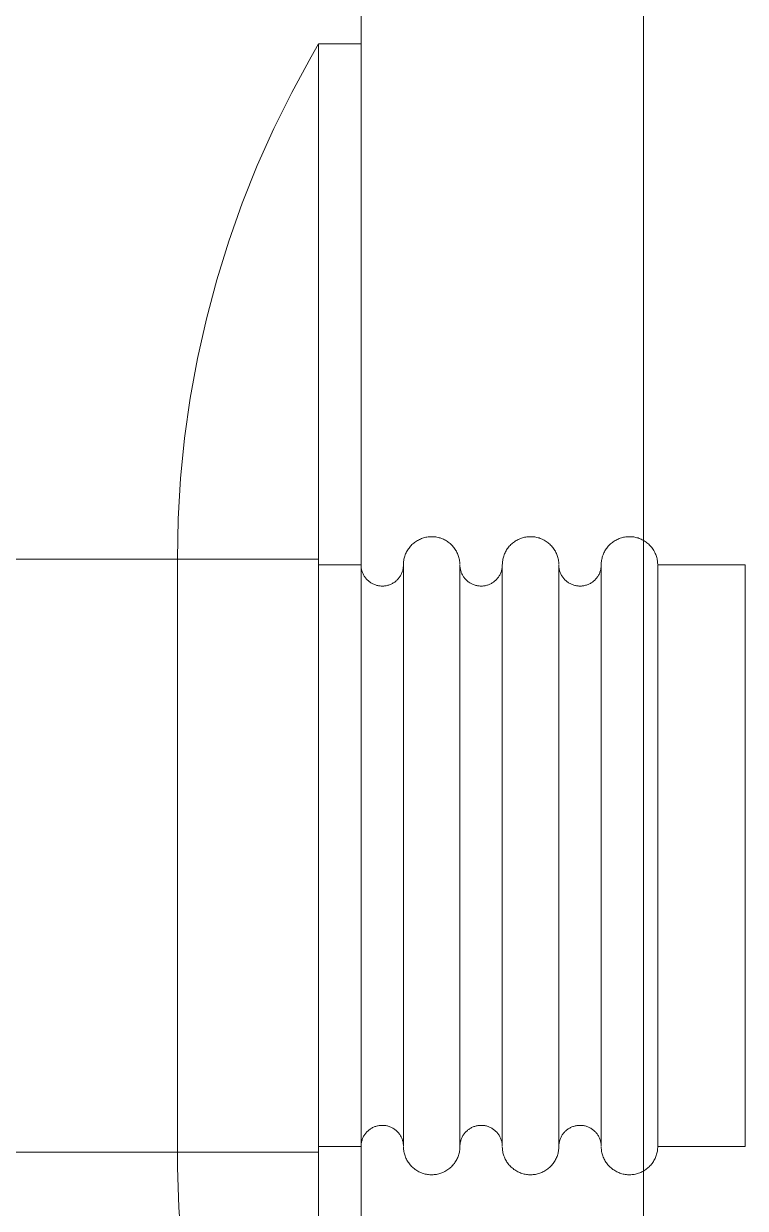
# Model space of a CAD drawing. Header units: metres. Extents: x 3856 to 4207, y -1118 to -691.
# Drawn here: x 3995.73564 to 3995.76118, y -989.78983 to -989.74788 of the extents above; entities that cross this region are included whole.
import ezdxf

# ---------------------------------------------------------------- set-up
doc = ezdxf.new("R2010")
doc.units = ezdxf.units.M
for name, color, linetype, lineweight in [('Floors', 7, 'Continuous', 9), ('Plumbing Fixtures', 7, 'Continuous', 9), ('Surface Pattern', 7, 'Continuous', 9), ('Walls', 7, 'Continuous', 9)]:
    doc.layers.add(name, color=color, linetype=linetype, lineweight=lineweight)
doc.layers.add('ROA-E00-URB-A101-MASTER_PLAN cambio estaciomientos_dwg', color=7, linetype='Continuous', lineweight=9, true_color=0x767676)

# ---------------------------------------------------------------- blocks, each defined once
blk = doc.blocks.new('PM4045551-Ducha-monocontrol-Palma-Pro - Ducha monocontrol Palma Pro-V228-IMPLANTACIÓN - KIT COMERCIAL')
at = {"layer": 'Plumbing Fixtures', "color": 253, "true_color": 0xaaaaaa}
for p, q in [((0.1145, 0.173239), (0.1145, 0.0065)), ((0.1355, 0.0065), (0.1355, 0.173239)), ((0.09625, 0.0065), (0.125, 0.0065)), ((0.1145, 0.0065), (0.125, 0.0065)), ((0.1147, 0.0065), (0.1147, 0.005)), ((0.1147, 0.0065), (0.125, 0.0065)), ((0.125, 0.0065), (0.1353, 0.0065)), ((0.125, 0.0065), (0.15375, 0.0065)), ((0.125, 0.0065), (0.1355, 0.0065)), ((0.1353, 0.005), (0.1353, 0.0065)), ((0.15375, 0.005), (0.15375, 0.0065)), ((0.125, 0.005), (0.09625, 0.005)), ((0.1147, 0.005), (0.125, 0.005)), ((0.125, 0.005), (0.1353, 0.005)), ((0.15375, 0.005), (0.125, 0.005)), ((0.1147, -0.0055), (0.1147, -0.0086)), ((0.1147, -0.0055), (0.125, -0.0055)), ((0.125, -0.0055), (0.1353, -0.0055)), ((0.1353, -0.0086), (0.1353, -0.0055)), ((0.125, -0.0086), (0.1147, -0.0086)), ((0.1353, -0.0086), (0.125, -0.0086))]:
    blk.add_line(p, q, dxfattribs=at)
at = {"layer": 'Plumbing Fixtures', "color": 253, "true_color": 0xaaaaaa, "flags": 128}
for points in [[(0.09625, 0.0065), (0.097497, 0.007205), (0.09877, 0.00786), (0.100069, 0.008463), (0.101391, 0.009014), (0.102734, 0.009512), (0.104096, 0.009955), (0.105474, 0.010344), (0.106867, 0.010677), (0.108272, 0.010954), (0.109687, 0.011175), (0.11111, 0.011339), (0.112538, 0.011446), (0.113969, 0.011496), (0.1145, 0.0115)], [(0.114508, 0.0115), (0.114534, 0.0115), (0.114576, 0.0115), (0.114634, 0.0115), (0.114709, 0.0115), (0.114801, 0.0115), (0.114909, 0.0115), (0.115033, 0.0115), (0.115173, 0.0115), (0.115329, 0.0115), (0.1155, 0.0115), (0.115687, 0.0115), (0.115888, 0.0115), (0.116104, 0.0115), (0.116334, 0.0115), (0.116578, 0.0115), (0.116835, 0.0115), (0.117106, 0.0115), (0.117389, 0.0115), (0.117685, 0.0115), (0.117992, 0.0115), (0.11831, 0.0115), (0.118639, 0.0115), (0.118978, 0.0115), (0.119327, 0.0115), (0.119685, 0.0115), (0.120051, 0.0115), (0.120425, 0.0115), (0.120807, 0.0115), (0.121195, 0.0115), (0.12159, 0.0115), (0.121989, 0.0115), (0.122394, 0.0115), (0.122803, 0.0115), (0.123215, 0.0115), (0.123631, 0.0115), (0.124048, 0.0115), (0.124467, 0.0115), (0.124887, 0.0115), (0.125, 0.0115)], [(0.125, 0.0115), (0.12458, 0.0115), (0.124161, 0.0115), (0.123743, 0.0115), (0.123327, 0.0115), (0.122914, 0.0115), (0.122504, 0.0115), (0.122098, 0.0115), (0.121697, 0.0115), (0.121301, 0.0115), (0.120911, 0.0115), (0.120528, 0.0115), (0.120151, 0.0115), (0.119783, 0.0115), (0.119423, 0.0115), (0.119071, 0.0115), (0.118729, 0.0115), (0.118398, 0.0115), (0.118076, 0.0115), (0.117766, 0.0115), (0.117468, 0.0115), (0.117181, 0.0115), (0.116907, 0.0115), (0.116646, 0.0115), (0.116398, 0.0115), (0.116165, 0.0115), (0.115945, 0.0115), (0.115739, 0.0115), (0.115549, 0.0115), (0.115374, 0.0115), (0.115214, 0.0115), (0.115069, 0.0115), (0.114941, 0.0115), (0.114828, 0.0115), (0.114732, 0.0115), (0.114653, 0.0115), (0.11459, 0.0115), (0.114543, 0.0115), (0.114514, 0.0115)], [(0.135492, 0.0115), (0.135466, 0.0115), (0.135424, 0.0115), (0.135366, 0.0115), (0.135291, 0.0115), (0.135199, 0.0115), (0.135091, 0.0115), (0.134967, 0.0115), (0.134827, 0.0115), (0.134671, 0.0115), (0.1345, 0.0115), (0.134313, 0.0115), (0.134112, 0.0115), (0.133896, 0.0115), (0.133666, 0.0115), (0.133422, 0.0115), (0.133165, 0.0115), (0.132894, 0.0115), (0.132611, 0.0115), (0.132315, 0.0115), (0.132008, 0.0115), (0.13169, 0.0115), (0.131361, 0.0115), (0.131022, 0.0115), (0.130673, 0.0115), (0.130315, 0.0115), (0.129949, 0.0115), (0.129575, 0.0115), (0.129193, 0.0115), (0.128805, 0.0115), (0.12841, 0.0115), (0.128011, 0.0115), (0.127606, 0.0115), (0.127197, 0.0115), (0.126785, 0.0115), (0.126369, 0.0115), (0.125952, 0.0115), (0.125533, 0.0115), (0.125113, 0.0115), (0.125, 0.0115)], [(0.125, 0.0115), (0.12542, 0.0115), (0.125839, 0.0115), (0.126257, 0.0115), (0.126673, 0.0115), (0.127086, 0.0115), (0.127496, 0.0115), (0.127902, 0.0115), (0.128303, 0.0115), (0.128699, 0.0115), (0.129089, 0.0115), (0.129472, 0.0115), (0.129849, 0.0115), (0.130217, 0.0115), (0.130577, 0.0115), (0.130929, 0.0115), (0.131271, 0.0115), (0.131602, 0.0115), (0.131924, 0.0115), (0.132234, 0.0115), (0.132532, 0.0115), (0.132819, 0.0115), (0.133093, 0.0115), (0.133354, 0.0115), (0.133602, 0.0115), (0.133835, 0.0115), (0.134055, 0.0115), (0.134261, 0.0115), (0.134451, 0.0115), (0.134626, 0.0115), (0.134786, 0.0115), (0.134931, 0.0115), (0.135059, 0.0115), (0.135172, 0.0115), (0.135268, 0.0115), (0.135347, 0.0115), (0.13541, 0.0115), (0.135457, 0.0115), (0.135486, 0.0115)], [(0.1355, 0.0115), (0.136932, 0.011471), (0.138361, 0.011385), (0.139786, 0.011243), (0.141205, 0.011043), (0.142614, 0.010786), (0.144011, 0.010474), (0.145395, 0.010106), (0.146763, 0.009682), (0.148114, 0.009205), (0.149444, 0.008673), (0.150751, 0.00809), (0.152035, 0.007454), (0.153291, 0.006767), (0.15375, 0.0065)], [(0.125, 0.005), (0.102996, 0.005), (0.084341, 0.005), (0.071877, 0.005), (0.0675, 0.005), (0.071877, 0.005), (0.084341, 0.005), (0.102996, 0.005), (0.125, 0.005)], [(0.1147, 0.0035), (0.11473, 0.003501), (0.11476, 0.003502), (0.11479, 0.003505), (0.114819, 0.00351), (0.114849, 0.003515), (0.114878, 0.003521), (0.114907, 0.003529), (0.114936, 0.003538), (0.114964, 0.003548), (0.114992, 0.003559), (0.115019, 0.003571), (0.115046, 0.003585), (0.115073, 0.003599), (0.115098, 0.003615), (0.115123, 0.003631), (0.115148, 0.003648), (0.115172, 0.003667), (0.115195, 0.003686), (0.115217, 0.003706), (0.115238, 0.003727), (0.115258, 0.003749), (0.115278, 0.003772), (0.115297, 0.003796), (0.115314, 0.00382), (0.115331, 0.003845), (0.115347, 0.00387), (0.115361, 0.003897), (0.115375, 0.003923), (0.115388, 0.00395), (0.115399, 0.003978), (0.115409, 0.004006), (0.115419, 0.004035), (0.115427, 0.004064), (0.115433, 0.004093), (0.115439, 0.004123), (0.115444, 0.004152), (0.115447, 0.004182), (0.115449, 0.004212), (0.11545, 0.004242), (0.11545, 0.004272), (0.115448, 0.004302), (0.115446, 0.004332), (0.115442, 0.004361), (0.115437, 0.004391), (0.11543, 0.00442), (0.115423, 0.004449), (0.115414, 0.004478), (0.115405, 0.004507), (0.115394, 0.004535), (0.115382, 0.004562), (0.115369, 0.004589), (0.115355, 0.004616), (0.11534, 0.004642), (0.115324, 0.004667), (0.115306, 0.004691), (0.115288, 0.004715), (0.115269, 0.004738), (0.115249, 0.004761), (0.115228, 0.004782), (0.115207, 0.004803), (0.115184, 0.004823), (0.115161, 0.004842), (0.115137, 0.00486), (0.115112, 0.004877), (0.115087, 0.004893), (0.115061, 0.004908), (0.115034, 0.004922), (0.115007, 0.004934), (0.114979, 0.004946), (0.114951, 0.004957), (0.114923, 0.004966), (0.114894, 0.004974), (0.114865, 0.004982), (0.114835, 0.004988), (0.114806, 0.004992), (0.114776, 0.004996), (0.114746, 0.004999), (0.114716, 0.005)], [(0.125, 0.005), (0.147004, 0.005), (0.165659, 0.005), (0.178123, 0.005), (0.1825, 0.005), (0.178123, 0.005), (0.165659, 0.005), (0.147004, 0.005), (0.125, 0.005)], [(0.1353, 0.005), (0.13527, 0.004999), (0.13524, 0.004998), (0.13521, 0.004995), (0.135181, 0.00499), (0.135151, 0.004985), (0.135122, 0.004979), (0.135093, 0.004971), (0.135064, 0.004962), (0.135036, 0.004952), (0.135008, 0.004941), (0.134981, 0.004929), (0.134954, 0.004915), (0.134927, 0.004901), (0.134902, 0.004885), (0.134877, 0.004869), (0.134852, 0.004852), (0.134828, 0.004833), (0.134805, 0.004814), (0.134783, 0.004794), (0.134762, 0.004773), (0.134742, 0.004751), (0.134722, 0.004728), (0.134703, 0.004704), (0.134686, 0.00468), (0.134669, 0.004655), (0.134653, 0.00463), (0.134639, 0.004603), (0.134625, 0.004577), (0.134612, 0.00455), (0.134601, 0.004522), (0.134591, 0.004494), (0.134581, 0.004465), (0.134573, 0.004436), (0.134567, 0.004407), (0.134561, 0.004377), (0.134556, 0.004348), (0.134553, 0.004318), (0.134551, 0.004288), (0.13455, 0.004258), (0.13455, 0.004228), (0.134552, 0.004198), (0.134554, 0.004168), (0.134558, 0.004139), (0.134563, 0.004109), (0.13457, 0.00408), (0.134577, 0.004051), (0.134586, 0.004022), (0.134595, 0.003993), (0.134606, 0.003965), (0.134618, 0.003938), (0.134631, 0.003911), (0.134645, 0.003884), (0.13466, 0.003858), (0.134676, 0.003833), (0.134694, 0.003809), (0.134712, 0.003785), (0.134731, 0.003762), (0.134751, 0.003739), (0.134772, 0.003718), (0.134793, 0.003697), (0.134816, 0.003677), (0.134839, 0.003658), (0.134863, 0.00364), (0.134888, 0.003623), (0.134913, 0.003607), (0.134939, 0.003592), (0.134966, 0.003578), (0.134993, 0.003566), (0.135021, 0.003554), (0.135049, 0.003543), (0.135077, 0.003534), (0.135106, 0.003526), (0.135135, 0.003518), (0.135165, 0.003512), (0.135194, 0.003508), (0.135224, 0.003504), (0.135254, 0.003501), (0.135284, 0.0035)], [(0.1147, 0.0015), (0.11466, 0.001501), (0.11462, 0.001503), (0.11458, 0.001507), (0.114541, 0.001513), (0.114501, 0.00152), (0.114462, 0.001529), (0.114424, 0.001539), (0.114385, 0.001551), (0.114348, 0.001564), (0.114311, 0.001579), (0.114274, 0.001595), (0.114238, 0.001613), (0.114203, 0.001632), (0.114169, 0.001653), (0.114135, 0.001675), (0.114103, 0.001698), (0.114071, 0.001722), (0.114041, 0.001748), (0.114011, 0.001775), (0.113983, 0.001803), (0.113955, 0.001833), (0.113929, 0.001863), (0.113904, 0.001894), (0.113881, 0.001926), (0.113859, 0.00196), (0.113838, 0.001994), (0.113818, 0.002029), (0.1138, 0.002064), (0.113783, 0.002101), (0.113768, 0.002138), (0.113754, 0.002175), (0.113742, 0.002213), (0.113731, 0.002252), (0.113722, 0.002291), (0.113715, 0.00233), (0.113709, 0.00237), (0.113704, 0.002409), (0.113701, 0.002449), (0.1137, 0.002489), (0.1137, 0.002529), (0.113702, 0.002569), (0.113706, 0.002609), (0.113711, 0.002649), (0.113718, 0.002688), (0.113726, 0.002727), (0.113736, 0.002766), (0.113747, 0.002804), (0.11376, 0.002842), (0.113775, 0.002879), (0.113791, 0.002916), (0.113808, 0.002952), (0.113827, 0.002987), (0.113847, 0.003022), (0.113869, 0.003056), (0.113892, 0.003089), (0.113916, 0.00312), (0.113941, 0.003151), (0.113968, 0.003181), (0.113996, 0.00321), (0.114025, 0.003237), (0.114055, 0.003264), (0.114086, 0.003289), (0.114118, 0.003313), (0.114151, 0.003336), (0.114184, 0.003357), (0.114219, 0.003377), (0.114255, 0.003395), (0.114291, 0.003412), (0.114328, 0.003428), (0.114365, 0.003442), (0.114403, 0.003455), (0.114441, 0.003466), (0.11448, 0.003476), (0.114519, 0.003484), (0.114559, 0.00349), (0.114599, 0.003495), (0.114638, 0.003498), (0.114678, 0.0035)], [(0.114708, 0.0035), (0.114733, 0.0035), (0.114774, 0.0035), (0.114832, 0.0035), (0.114905, 0.0035), (0.114995, 0.0035), (0.115101, 0.0035), (0.115223, 0.0035), (0.11536, 0.0035), (0.115513, 0.0035), (0.115681, 0.0035), (0.115864, 0.0035), (0.116061, 0.0035), (0.116273, 0.0035), (0.116499, 0.0035), (0.116738, 0.0035), (0.116991, 0.0035), (0.117256, 0.0035), (0.117534, 0.0035), (0.117824, 0.0035), (0.118125, 0.0035), (0.118437, 0.0035), (0.11876, 0.0035), (0.119093, 0.0035), (0.119435, 0.0035), (0.119786, 0.0035), (0.120145, 0.0035), (0.120512, 0.0035), (0.120887, 0.0035), (0.121268, 0.0035), (0.121655, 0.0035), (0.122047, 0.0035), (0.122444, 0.0035), (0.122845, 0.0035), (0.123249, 0.0035), (0.123657, 0.0035), (0.124066, 0.0035), (0.124477, 0.0035), (0.124889, 0.0035), (0.125, 0.0035)], [(0.125, 0.0035), (0.124588, 0.0035), (0.124177, 0.0035), (0.123767, 0.0035), (0.123359, 0.0035), (0.122954, 0.0035), (0.122552, 0.0035), (0.122154, 0.0035), (0.12176, 0.0035), (0.121372, 0.0035), (0.120989, 0.0035), (0.120613, 0.0035), (0.120244, 0.0035), (0.119882, 0.0035), (0.119529, 0.0035), (0.119184, 0.0035), (0.118849, 0.0035), (0.118523, 0.0035), (0.118208, 0.0035), (0.117904, 0.0035), (0.117611, 0.0035), (0.11733, 0.0035), (0.117061, 0.0035), (0.116805, 0.0035), (0.116562, 0.0035), (0.116333, 0.0035), (0.116117, 0.0035), (0.115916, 0.0035), (0.115729, 0.0035), (0.115557, 0.0035), (0.1154, 0.0035), (0.115258, 0.0035), (0.115132, 0.0035), (0.115022, 0.0035), (0.114928, 0.0035), (0.11485, 0.0035), (0.114788, 0.0035), (0.114742, 0.0035), (0.114713, 0.0035)], [(0.135292, 0.0035), (0.135267, 0.0035), (0.135226, 0.0035), (0.135168, 0.0035), (0.135095, 0.0035), (0.135005, 0.0035), (0.134899, 0.0035), (0.134777, 0.0035), (0.13464, 0.0035), (0.134487, 0.0035), (0.134319, 0.0035), (0.134136, 0.0035), (0.133939, 0.0035), (0.133727, 0.0035), (0.133501, 0.0035), (0.133262, 0.0035), (0.133009, 0.0035), (0.132744, 0.0035), (0.132466, 0.0035), (0.132176, 0.0035), (0.131875, 0.0035), (0.131563, 0.0035), (0.13124, 0.0035), (0.130907, 0.0035), (0.130565, 0.0035), (0.130214, 0.0035), (0.129855, 0.0035), (0.129488, 0.0035), (0.129113, 0.0035), (0.128732, 0.0035), (0.128345, 0.0035), (0.127953, 0.0035), (0.127556, 0.0035), (0.127155, 0.0035), (0.126751, 0.0035), (0.126343, 0.0035), (0.125934, 0.0035), (0.125523, 0.0035), (0.125111, 0.0035), (0.125, 0.0035)], [(0.125, 0.0035), (0.125412, 0.0035), (0.125823, 0.0035), (0.126233, 0.0035), (0.126641, 0.0035), (0.127046, 0.0035), (0.127448, 0.0035), (0.127846, 0.0035), (0.12824, 0.0035), (0.128628, 0.0035), (0.129011, 0.0035), (0.129387, 0.0035), (0.129756, 0.0035), (0.130118, 0.0035), (0.130471, 0.0035), (0.130816, 0.0035), (0.131151, 0.0035), (0.131477, 0.0035), (0.131792, 0.0035), (0.132096, 0.0035), (0.132389, 0.0035), (0.13267, 0.0035), (0.132939, 0.0035), (0.133195, 0.0035), (0.133438, 0.0035), (0.133667, 0.0035), (0.133883, 0.0035), (0.134084, 0.0035), (0.134271, 0.0035), (0.134443, 0.0035), (0.1346, 0.0035), (0.134742, 0.0035), (0.134868, 0.0035), (0.134978, 0.0035), (0.135072, 0.0035), (0.13515, 0.0035), (0.135212, 0.0035), (0.135258, 0.0035), (0.135287, 0.0035)], [(0.1353, 0.0035), (0.13534, 0.003499), (0.13538, 0.003497), (0.13542, 0.003493), (0.135459, 0.003487), (0.135499, 0.00348), (0.135538, 0.003471), (0.135576, 0.003461), (0.135615, 0.003449), (0.135652, 0.003436), (0.135689, 0.003421), (0.135726, 0.003405), (0.135762, 0.003387), (0.135797, 0.003368), (0.135831, 0.003347), (0.135865, 0.003325), (0.135897, 0.003302), (0.135929, 0.003278), (0.135959, 0.003252), (0.135989, 0.003225), (0.136017, 0.003197), (0.136045, 0.003167), (0.136071, 0.003137), (0.136096, 0.003106), (0.136119, 0.003074), (0.136141, 0.00304), (0.136162, 0.003006), (0.136182, 0.002971), (0.1362, 0.002936), (0.136217, 0.002899), (0.136232, 0.002862), (0.136246, 0.002825), (0.136258, 0.002787), (0.136269, 0.002748), (0.136278, 0.002709), (0.136285, 0.00267), (0.136291, 0.00263), (0.136296, 0.002591), (0.136299, 0.002551), (0.1363, 0.002511), (0.1363, 0.002471), (0.136298, 0.002431), (0.136294, 0.002391), (0.136289, 0.002351), (0.136282, 0.002312), (0.136274, 0.002273), (0.136264, 0.002234), (0.136253, 0.002196), (0.13624, 0.002158), (0.136225, 0.002121), (0.136209, 0.002084), (0.136192, 0.002048), (0.136173, 0.002013), (0.136153, 0.001978), (0.136131, 0.001944), (0.136108, 0.001911), (0.136084, 0.00188), (0.136059, 0.001849), (0.136032, 0.001819), (0.136004, 0.00179), (0.135975, 0.001763), (0.135945, 0.001736), (0.135914, 0.001711), (0.135882, 0.001687), (0.135849, 0.001664), (0.135816, 0.001643), (0.135781, 0.001623), (0.135745, 0.001605), (0.135709, 0.001588), (0.135672, 0.001572), (0.135635, 0.001558), (0.135597, 0.001545), (0.135559, 0.001534), (0.13552, 0.001524), (0.135481, 0.001516), (0.135441, 0.00151), (0.135401, 0.001505), (0.135362, 0.001502), (0.135322, 0.0015)], [(0.1147, 0), (0.11473, 0.000001), (0.11476, 0.000002), (0.11479, 0.000005), (0.114819, 0.00001), (0.114849, 0.000015), (0.114878, 0.000021), (0.114907, 0.000029), (0.114936, 0.000038), (0.114964, 0.000048), (0.114992, 0.000059), (0.115019, 0.000071), (0.115046, 0.000085), (0.115073, 0.000099), (0.115098, 0.000115), (0.115123, 0.000131), (0.115148, 0.000148), (0.115172, 0.000167), (0.115195, 0.000186), (0.115217, 0.000206), (0.115238, 0.000227), (0.115258, 0.000249), (0.115278, 0.000272), (0.115297, 0.000296), (0.115314, 0.00032), (0.115331, 0.000345), (0.115347, 0.00037), (0.115361, 0.000397), (0.115375, 0.000423), (0.115388, 0.00045), (0.115399, 0.000478), (0.115409, 0.000506), (0.115419, 0.000535), (0.115427, 0.000564), (0.115433, 0.000593), (0.115439, 0.000623), (0.115444, 0.000652), (0.115447, 0.000682), (0.115449, 0.000712), (0.11545, 0.000742), (0.11545, 0.000772), (0.115448, 0.000802), (0.115446, 0.000832), (0.115442, 0.000861), (0.115437, 0.000891), (0.11543, 0.00092), (0.115423, 0.000949), (0.115414, 0.000978), (0.115405, 0.001007), (0.115394, 0.001035), (0.115382, 0.001062), (0.115369, 0.001089), (0.115355, 0.001116), (0.11534, 0.001142), (0.115324, 0.001167), (0.115306, 0.001191), (0.115288, 0.001215), (0.115269, 0.001238), (0.115249, 0.001261), (0.115228, 0.001282), (0.115207, 0.001303), (0.115184, 0.001323), (0.115161, 0.001342), (0.115137, 0.00136), (0.115112, 0.001377), (0.115087, 0.001393), (0.115061, 0.001408), (0.115034, 0.001422), (0.115007, 0.001434), (0.114979, 0.001446), (0.114951, 0.001457), (0.114923, 0.001466), (0.114894, 0.001474), (0.114865, 0.001482), (0.114835, 0.001488), (0.114806, 0.001492), (0.114776, 0.001496), (0.114746, 0.001499), (0.114716, 0.0015)], [(0.114708, 0.0015), (0.114733, 0.0015), (0.114774, 0.0015), (0.114832, 0.0015), (0.114905, 0.0015), (0.114995, 0.0015), (0.115101, 0.0015), (0.115223, 0.0015), (0.11536, 0.0015), (0.115513, 0.0015), (0.115681, 0.0015), (0.115864, 0.0015), (0.116061, 0.0015), (0.116273, 0.0015), (0.116499, 0.0015), (0.116738, 0.0015), (0.116991, 0.0015), (0.117256, 0.0015), (0.117534, 0.0015), (0.117824, 0.0015), (0.118125, 0.0015), (0.118437, 0.0015), (0.11876, 0.0015), (0.119093, 0.0015), (0.119435, 0.0015), (0.119786, 0.0015), (0.120145, 0.0015), (0.120512, 0.0015), (0.120887, 0.0015), (0.121268, 0.0015), (0.121655, 0.0015), (0.122047, 0.0015), (0.122444, 0.0015), (0.122845, 0.0015), (0.123249, 0.0015), (0.123657, 0.0015), (0.124066, 0.0015), (0.124477, 0.0015), (0.124889, 0.0015), (0.125, 0.0015)], [(0.125, 0.0015), (0.124588, 0.0015), (0.124177, 0.0015), (0.123767, 0.0015), (0.123359, 0.0015), (0.122954, 0.0015), (0.122552, 0.0015), (0.122154, 0.0015), (0.12176, 0.0015), (0.121372, 0.0015), (0.120989, 0.0015), (0.120613, 0.0015), (0.120244, 0.0015), (0.119882, 0.0015), (0.119529, 0.0015), (0.119184, 0.0015), (0.118849, 0.0015), (0.118523, 0.0015), (0.118208, 0.0015), (0.117904, 0.0015), (0.117611, 0.0015), (0.11733, 0.0015), (0.117061, 0.0015), (0.116805, 0.0015), (0.116562, 0.0015), (0.116333, 0.0015), (0.116117, 0.0015), (0.115916, 0.0015), (0.115729, 0.0015), (0.115557, 0.0015), (0.1154, 0.0015), (0.115258, 0.0015), (0.115132, 0.0015), (0.115022, 0.0015), (0.114928, 0.0015), (0.11485, 0.0015), (0.114788, 0.0015), (0.114742, 0.0015), (0.114713, 0.0015)], [(0.135292, 0.0015), (0.135267, 0.0015), (0.135226, 0.0015), (0.135168, 0.0015), (0.135095, 0.0015), (0.135005, 0.0015), (0.134899, 0.0015), (0.134777, 0.0015), (0.13464, 0.0015), (0.134487, 0.0015), (0.134319, 0.0015), (0.134136, 0.0015), (0.133939, 0.0015), (0.133727, 0.0015), (0.133501, 0.0015), (0.133262, 0.0015), (0.133009, 0.0015), (0.132744, 0.0015), (0.132466, 0.0015), (0.132176, 0.0015), (0.131875, 0.0015), (0.131563, 0.0015), (0.13124, 0.0015), (0.130907, 0.0015), (0.130565, 0.0015), (0.130214, 0.0015), (0.129855, 0.0015), (0.129488, 0.0015), (0.129113, 0.0015), (0.128732, 0.0015), (0.128345, 0.0015), (0.127953, 0.0015), (0.127556, 0.0015), (0.127155, 0.0015), (0.126751, 0.0015), (0.126343, 0.0015), (0.125934, 0.0015), (0.125523, 0.0015), (0.125111, 0.0015), (0.125, 0.0015)], [(0.125, 0.0015), (0.125412, 0.0015), (0.125823, 0.0015), (0.126233, 0.0015), (0.126641, 0.0015), (0.127046, 0.0015), (0.127448, 0.0015), (0.127846, 0.0015), (0.12824, 0.0015), (0.128628, 0.0015), (0.129011, 0.0015), (0.129387, 0.0015), (0.129756, 0.0015), (0.130118, 0.0015), (0.130471, 0.0015), (0.130816, 0.0015), (0.131151, 0.0015), (0.131477, 0.0015), (0.131792, 0.0015), (0.132096, 0.0015), (0.132389, 0.0015), (0.13267, 0.0015), (0.132939, 0.0015), (0.133195, 0.0015), (0.133438, 0.0015), (0.133667, 0.0015), (0.133883, 0.0015), (0.134084, 0.0015), (0.134271, 0.0015), (0.134443, 0.0015), (0.1346, 0.0015), (0.134742, 0.0015), (0.134868, 0.0015), (0.134978, 0.0015), (0.135072, 0.0015), (0.13515, 0.0015), (0.135212, 0.0015), (0.135258, 0.0015), (0.135287, 0.0015)], [(0.1353, 0.0015), (0.13527, 0.001499), (0.13524, 0.001498), (0.13521, 0.001495), (0.135181, 0.00149), (0.135151, 0.001485), (0.135122, 0.001479), (0.135093, 0.001471), (0.135064, 0.001462), (0.135036, 0.001452), (0.135008, 0.001441), (0.134981, 0.001429), (0.134954, 0.001415), (0.134927, 0.001401), (0.134902, 0.001385), (0.134877, 0.001369), (0.134852, 0.001352), (0.134828, 0.001333), (0.134805, 0.001314), (0.134783, 0.001294), (0.134762, 0.001273), (0.134742, 0.001251), (0.134722, 0.001228), (0.134703, 0.001204), (0.134686, 0.00118), (0.134669, 0.001155), (0.134653, 0.00113), (0.134639, 0.001103), (0.134625, 0.001077), (0.134612, 0.00105), (0.134601, 0.001022), (0.134591, 0.000994), (0.134581, 0.000965), (0.134573, 0.000936), (0.134567, 0.000907), (0.134561, 0.000877), (0.134556, 0.000848), (0.134553, 0.000818), (0.134551, 0.000788), (0.13455, 0.000758), (0.13455, 0.000728), (0.134552, 0.000698), (0.134554, 0.000668), (0.134558, 0.000639), (0.134563, 0.000609), (0.13457, 0.00058), (0.134577, 0.000551), (0.134586, 0.000522), (0.134595, 0.000493), (0.134606, 0.000465), (0.134618, 0.000438), (0.134631, 0.000411), (0.134645, 0.000384), (0.13466, 0.000358), (0.134676, 0.000333), (0.134694, 0.000309), (0.134712, 0.000285), (0.134731, 0.000262), (0.134751, 0.000239), (0.134772, 0.000218), (0.134793, 0.000197), (0.134816, 0.000177), (0.134839, 0.000158), (0.134863, 0.00014), (0.134888, 0.000123), (0.134913, 0.000107), (0.134939, 0.000092), (0.134966, 0.000078), (0.134993, 0.000066), (0.135021, 0.000054), (0.135049, 0.000043), (0.135077, 0.000034), (0.135106, 0.000026), (0.135135, 0.000018), (0.135165, 0.000012), (0.135194, 0.000008), (0.135224, 0.000004), (0.135254, 0.000001), (0.135284, 0)], [(0.1147, -0.002), (0.11466, -0.001999), (0.11462, -0.001997), (0.11458, -0.001993), (0.114541, -0.001987), (0.114501, -0.00198), (0.114462, -0.001971), (0.114424, -0.001961), (0.114385, -0.001949), (0.114348, -0.001936), (0.114311, -0.001921), (0.114274, -0.001905), (0.114238, -0.001887), (0.114203, -0.001868), (0.114169, -0.001847), (0.114135, -0.001825), (0.114103, -0.001802), (0.114071, -0.001778), (0.114041, -0.001752), (0.114011, -0.001725), (0.113983, -0.001697), (0.113955, -0.001667), (0.113929, -0.001637), (0.113904, -0.001606), (0.113881, -0.001574), (0.113859, -0.00154), (0.113838, -0.001506), (0.113818, -0.001471), (0.1138, -0.001436), (0.113783, -0.001399), (0.113768, -0.001362), (0.113754, -0.001325), (0.113742, -0.001287), (0.113731, -0.001248), (0.113722, -0.001209), (0.113715, -0.00117), (0.113709, -0.00113), (0.113704, -0.001091), (0.113701, -0.001051), (0.1137, -0.001011), (0.1137, -0.000971), (0.113702, -0.000931), (0.113706, -0.000891), (0.113711, -0.000851), (0.113718, -0.000812), (0.113726, -0.000773), (0.113736, -0.000734), (0.113747, -0.000696), (0.11376, -0.000658), (0.113775, -0.000621), (0.113791, -0.000584), (0.113808, -0.000548), (0.113827, -0.000513), (0.113847, -0.000478), (0.113869, -0.000444), (0.113892, -0.000411), (0.113916, -0.00038), (0.113941, -0.000349), (0.113968, -0.000319), (0.113996, -0.00029), (0.114025, -0.000263), (0.114055, -0.000236), (0.114086, -0.000211), (0.114118, -0.000187), (0.114151, -0.000164), (0.114184, -0.000143), (0.114219, -0.000123), (0.114255, -0.000105), (0.114291, -0.000088), (0.114328, -0.000072), (0.114365, -0.000058), (0.114403, -0.000045), (0.114441, -0.000034), (0.11448, -0.000024), (0.114519, -0.000016), (0.114559, -0.00001), (0.114599, -0.000005), (0.114638, -0.000002), (0.114678, 0)], [(0.114708, 0), (0.114733, 0), (0.114774, 0), (0.114832, 0), (0.114905, 0), (0.114995, 0), (0.115101, 0), (0.115223, 0), (0.11536, 0), (0.115513, 0), (0.115681, 0), (0.115864, 0), (0.116061, 0), (0.116273, 0), (0.116499, 0), (0.116738, 0), (0.116991, 0), (0.117256, 0), (0.117534, 0), (0.117824, 0), (0.118125, 0), (0.118437, 0), (0.11876, 0), (0.119093, 0), (0.119435, 0), (0.119786, 0), (0.120145, 0), (0.120512, 0), (0.120887, 0), (0.121268, 0), (0.121655, 0), (0.122047, 0), (0.122444, 0), (0.122845, 0), (0.123249, 0), (0.123657, 0), (0.124066, 0), (0.124477, 0), (0.124889, 0), (0.125, 0)], [(0.125, 0), (0.124588, 0), (0.124177, 0), (0.123767, 0), (0.123359, 0), (0.122954, 0), (0.122552, 0), (0.122154, 0), (0.12176, 0), (0.121372, 0), (0.120989, 0), (0.120613, 0), (0.120244, 0), (0.119882, 0), (0.119529, 0), (0.119184, 0), (0.118849, 0), (0.118523, 0), (0.118208, 0), (0.117904, 0), (0.117611, 0), (0.11733, 0), (0.117061, 0), (0.116805, 0), (0.116562, 0), (0.116333, 0), (0.116117, 0), (0.115916, 0), (0.115729, 0), (0.115557, 0), (0.1154, 0), (0.115258, 0), (0.115132, 0), (0.115022, 0), (0.114928, 0), (0.11485, 0), (0.114788, 0), (0.114742, 0), (0.114713, 0)], [(0.135292, 0), (0.135267, 0), (0.135226, 0), (0.135168, 0), (0.135095, 0), (0.135005, 0), (0.134899, 0), (0.134777, 0), (0.13464, 0), (0.134487, 0), (0.134319, 0), (0.134136, 0), (0.133939, 0), (0.133727, 0), (0.133501, 0), (0.133262, 0), (0.133009, 0), (0.132744, 0), (0.132466, 0), (0.132176, 0), (0.131875, 0), (0.131563, 0), (0.13124, 0), (0.130907, 0), (0.130565, 0), (0.130214, 0), (0.129855, 0), (0.129488, 0), (0.129113, 0), (0.128732, 0), (0.128345, 0), (0.127953, 0), (0.127556, 0), (0.127155, 0), (0.126751, 0), (0.126343, 0), (0.125934, 0), (0.125523, 0), (0.125111, 0), (0.125, 0)], [(0.125, 0), (0.125412, 0), (0.125823, 0), (0.126233, 0), (0.126641, 0), (0.127046, 0), (0.127448, 0), (0.127846, 0), (0.12824, 0), (0.128628, 0), (0.129011, 0), (0.129387, 0), (0.129756, 0), (0.130118, 0), (0.130471, 0), (0.130816, 0), (0.131151, 0), (0.131477, 0), (0.131792, 0), (0.132096, 0), (0.132389, 0), (0.13267, 0), (0.132939, 0), (0.133195, 0), (0.133438, 0), (0.133667, 0), (0.133883, 0), (0.134084, 0), (0.134271, 0), (0.134443, 0), (0.1346, 0), (0.134742, 0), (0.134868, 0), (0.134978, 0), (0.135072, 0), (0.13515, 0), (0.135212, 0), (0.135258, 0), (0.135287, 0)], [(0.1353, 0), (0.13534, -0.000001), (0.13538, -0.000003), (0.13542, -0.000007), (0.135459, -0.000013), (0.135499, -0.00002), (0.135538, -0.000029), (0.135576, -0.000039), (0.135615, -0.000051), (0.135652, -0.000064), (0.135689, -0.000079), (0.135726, -0.000095), (0.135762, -0.000113), (0.135797, -0.000132), (0.135831, -0.000153), (0.135865, -0.000175), (0.135897, -0.000198), (0.135929, -0.000222), (0.135959, -0.000248), (0.135989, -0.000275), (0.136017, -0.000303), (0.136045, -0.000333), (0.136071, -0.000363), (0.136096, -0.000394), (0.136119, -0.000426), (0.136141, -0.00046), (0.136162, -0.000494), (0.136182, -0.000529), (0.1362, -0.000564), (0.136217, -0.000601), (0.136232, -0.000638), (0.136246, -0.000675), (0.136258, -0.000713), (0.136269, -0.000752), (0.136278, -0.000791), (0.136285, -0.00083), (0.136291, -0.00087), (0.136296, -0.000909), (0.136299, -0.000949), (0.1363, -0.000989), (0.1363, -0.001029), (0.136298, -0.001069), (0.136294, -0.001109), (0.136289, -0.001149), (0.136282, -0.001188), (0.136274, -0.001227), (0.136264, -0.001266), (0.136253, -0.001304), (0.13624, -0.001342), (0.136225, -0.001379), (0.136209, -0.001416), (0.136192, -0.001452), (0.136173, -0.001487), (0.136153, -0.001522), (0.136131, -0.001556), (0.136108, -0.001589), (0.136084, -0.00162), (0.136059, -0.001651), (0.136032, -0.001681), (0.136004, -0.00171), (0.135975, -0.001737), (0.135945, -0.001764), (0.135914, -0.001789), (0.135882, -0.001813), (0.135849, -0.001836), (0.135816, -0.001857), (0.135781, -0.001877), (0.135745, -0.001895), (0.135709, -0.001912), (0.135672, -0.001928), (0.135635, -0.001942), (0.135597, -0.001955), (0.135559, -0.001966), (0.13552, -0.001976), (0.135481, -0.001984), (0.135441, -0.00199), (0.135401, -0.001995), (0.135362, -0.001998), (0.135322, -0.002)], [(0.1147, -0.0035), (0.11473, -0.003499), (0.11476, -0.003498), (0.11479, -0.003495), (0.114819, -0.00349), (0.114849, -0.003485), (0.114878, -0.003479), (0.114907, -0.003471), (0.114936, -0.003462), (0.114964, -0.003452), (0.114992, -0.003441), (0.115019, -0.003429), (0.115046, -0.003415), (0.115073, -0.003401), (0.115098, -0.003385), (0.115123, -0.003369), (0.115148, -0.003352), (0.115172, -0.003333), (0.115195, -0.003314), (0.115217, -0.003294), (0.115238, -0.003273), (0.115258, -0.003251), (0.115278, -0.003228), (0.115297, -0.003204), (0.115314, -0.00318), (0.115331, -0.003155), (0.115347, -0.00313), (0.115361, -0.003103), (0.115375, -0.003077), (0.115388, -0.00305), (0.115399, -0.003022), (0.115409, -0.002994), (0.115419, -0.002965), (0.115427, -0.002936), (0.115433, -0.002907), (0.115439, -0.002877), (0.115444, -0.002848), (0.115447, -0.002818), (0.115449, -0.002788), (0.11545, -0.002758), (0.11545, -0.002728), (0.115448, -0.002698), (0.115446, -0.002668), (0.115442, -0.002639), (0.115437, -0.002609), (0.11543, -0.00258), (0.115423, -0.002551), (0.115414, -0.002522), (0.115405, -0.002493), (0.115394, -0.002465), (0.115382, -0.002438), (0.115369, -0.002411), (0.115355, -0.002384), (0.11534, -0.002358), (0.115324, -0.002333), (0.115306, -0.002309), (0.115288, -0.002285), (0.115269, -0.002262), (0.115249, -0.002239), (0.115228, -0.002218), (0.115207, -0.002197), (0.115184, -0.002177), (0.115161, -0.002158), (0.115137, -0.00214), (0.115112, -0.002123), (0.115087, -0.002107), (0.115061, -0.002092), (0.115034, -0.002078), (0.115007, -0.002066), (0.114979, -0.002054), (0.114951, -0.002043), (0.114923, -0.002034), (0.114894, -0.002026), (0.114865, -0.002018), (0.114835, -0.002012), (0.114806, -0.002008), (0.114776, -0.002004), (0.114746, -0.002001), (0.114716, -0.002)], [(0.114708, -0.002), (0.114733, -0.002), (0.114774, -0.002), (0.114832, -0.002), (0.114905, -0.002), (0.114995, -0.002), (0.115101, -0.002), (0.115223, -0.002), (0.11536, -0.002), (0.115513, -0.002), (0.115681, -0.002), (0.115864, -0.002), (0.116061, -0.002), (0.116273, -0.002), (0.116499, -0.002), (0.116738, -0.002), (0.116991, -0.002), (0.117256, -0.002), (0.117534, -0.002), (0.117824, -0.002), (0.118125, -0.002), (0.118437, -0.002), (0.11876, -0.002), (0.119093, -0.002), (0.119435, -0.002), (0.119786, -0.002), (0.120145, -0.002), (0.120512, -0.002), (0.120887, -0.002), (0.121268, -0.002), (0.121655, -0.002), (0.122047, -0.002), (0.122444, -0.002), (0.122845, -0.002), (0.123249, -0.002), (0.123657, -0.002), (0.124066, -0.002), (0.124477, -0.002), (0.124889, -0.002), (0.125, -0.002)], [(0.125, -0.002), (0.124588, -0.002), (0.124177, -0.002), (0.123767, -0.002), (0.123359, -0.002), (0.122954, -0.002), (0.122552, -0.002), (0.122154, -0.002), (0.12176, -0.002), (0.121372, -0.002), (0.120989, -0.002), (0.120613, -0.002), (0.120244, -0.002), (0.119882, -0.002), (0.119529, -0.002), (0.119184, -0.002), (0.118849, -0.002), (0.118523, -0.002), (0.118208, -0.002), (0.117904, -0.002), (0.117611, -0.002), (0.11733, -0.002), (0.117061, -0.002), (0.116805, -0.002), (0.116562, -0.002), (0.116333, -0.002), (0.116117, -0.002), (0.115916, -0.002), (0.115729, -0.002), (0.115557, -0.002), (0.1154, -0.002), (0.115258, -0.002), (0.115132, -0.002), (0.115022, -0.002), (0.114928, -0.002), (0.11485, -0.002), (0.114788, -0.002), (0.114742, -0.002), (0.114713, -0.002)], [(0.135292, -0.002), (0.135267, -0.002), (0.135226, -0.002), (0.135168, -0.002), (0.135095, -0.002), (0.135005, -0.002), (0.134899, -0.002), (0.134777, -0.002), (0.13464, -0.002), (0.134487, -0.002), (0.134319, -0.002), (0.134136, -0.002), (0.133939, -0.002), (0.133727, -0.002), (0.133501, -0.002), (0.133262, -0.002), (0.133009, -0.002), (0.132744, -0.002), (0.132466, -0.002), (0.132176, -0.002), (0.131875, -0.002), (0.131563, -0.002), (0.13124, -0.002), (0.130907, -0.002), (0.130565, -0.002), (0.130214, -0.002), (0.129855, -0.002), (0.129488, -0.002), (0.129113, -0.002), (0.128732, -0.002), (0.128345, -0.002), (0.127953, -0.002), (0.127556, -0.002), (0.127155, -0.002), (0.126751, -0.002), (0.126343, -0.002), (0.125934, -0.002), (0.125523, -0.002), (0.125111, -0.002), (0.125, -0.002)], [(0.125, -0.002), (0.125412, -0.002), (0.125823, -0.002), (0.126233, -0.002), (0.126641, -0.002), (0.127046, -0.002), (0.127448, -0.002), (0.127846, -0.002), (0.12824, -0.002), (0.128628, -0.002), (0.129011, -0.002), (0.129387, -0.002), (0.129756, -0.002), (0.130118, -0.002), (0.130471, -0.002), (0.130816, -0.002), (0.131151, -0.002), (0.131477, -0.002), (0.131792, -0.002), (0.132096, -0.002), (0.132389, -0.002), (0.13267, -0.002), (0.132939, -0.002), (0.133195, -0.002), (0.133438, -0.002), (0.133667, -0.002), (0.133883, -0.002), (0.134084, -0.002), (0.134271, -0.002), (0.134443, -0.002), (0.1346, -0.002), (0.134742, -0.002), (0.134868, -0.002), (0.134978, -0.002), (0.135072, -0.002), (0.13515, -0.002), (0.135212, -0.002), (0.135258, -0.002), (0.135287, -0.002)], [(0.1353, -0.002), (0.13527, -0.002001), (0.13524, -0.002002), (0.13521, -0.002005), (0.135181, -0.00201), (0.135151, -0.002015), (0.135122, -0.002021), (0.135093, -0.002029), (0.135064, -0.002038), (0.135036, -0.002048), (0.135008, -0.002059), (0.134981, -0.002071), (0.134954, -0.002085), (0.134927, -0.002099), (0.134902, -0.002115), (0.134877, -0.002131), (0.134852, -0.002148), (0.134828, -0.002167), (0.134805, -0.002186), (0.134783, -0.002206), (0.134762, -0.002227), (0.134742, -0.002249), (0.134722, -0.002272), (0.134703, -0.002296), (0.134686, -0.00232), (0.134669, -0.002345), (0.134653, -0.00237), (0.134639, -0.002397), (0.134625, -0.002423), (0.134612, -0.00245), (0.134601, -0.002478), (0.134591, -0.002506), (0.134581, -0.002535), (0.134573, -0.002564), (0.134567, -0.002593), (0.134561, -0.002623), (0.134556, -0.002652), (0.134553, -0.002682), (0.134551, -0.002712), (0.13455, -0.002742), (0.13455, -0.002772), (0.134552, -0.002802), (0.134554, -0.002832), (0.134558, -0.002861), (0.134563, -0.002891), (0.13457, -0.00292), (0.134577, -0.002949), (0.134586, -0.002978), (0.134595, -0.003007), (0.134606, -0.003035), (0.134618, -0.003062), (0.134631, -0.003089), (0.134645, -0.003116), (0.13466, -0.003142), (0.134676, -0.003167), (0.134694, -0.003191), (0.134712, -0.003215), (0.134731, -0.003238), (0.134751, -0.003261), (0.134772, -0.003282), (0.134793, -0.003303), (0.134816, -0.003323), (0.134839, -0.003342), (0.134863, -0.00336), (0.134888, -0.003377), (0.134913, -0.003393), (0.134939, -0.003408), (0.134966, -0.003422), (0.134993, -0.003434), (0.135021, -0.003446), (0.135049, -0.003457), (0.135077, -0.003466), (0.135106, -0.003474), (0.135135, -0.003482), (0.135165, -0.003488), (0.135194, -0.003492), (0.135224, -0.003496), (0.135254, -0.003499), (0.135284, -0.0035)], [(0.1147, -0.0055), (0.11466, -0.005499), (0.11462, -0.005497), (0.11458, -0.005493), (0.114541, -0.005487), (0.114501, -0.00548), (0.114462, -0.005471), (0.114424, -0.005461), (0.114385, -0.005449), (0.114348, -0.005436), (0.114311, -0.005421), (0.114274, -0.005405), (0.114238, -0.005387), (0.114203, -0.005368), (0.114169, -0.005347), (0.114135, -0.005325), (0.114103, -0.005302), (0.114071, -0.005278), (0.114041, -0.005252), (0.114011, -0.005225), (0.113983, -0.005197), (0.113955, -0.005167), (0.113929, -0.005137), (0.113904, -0.005106), (0.113881, -0.005074), (0.113859, -0.00504), (0.113838, -0.005006), (0.113818, -0.004971), (0.1138, -0.004936), (0.113783, -0.004899), (0.113768, -0.004862), (0.113754, -0.004825), (0.113742, -0.004787), (0.113731, -0.004748), (0.113722, -0.004709), (0.113715, -0.00467), (0.113709, -0.00463), (0.113704, -0.004591), (0.113701, -0.004551), (0.1137, -0.004511), (0.1137, -0.004471), (0.113702, -0.004431), (0.113706, -0.004391), (0.113711, -0.004351), (0.113718, -0.004312), (0.113726, -0.004273), (0.113736, -0.004234), (0.113747, -0.004196), (0.11376, -0.004158), (0.113775, -0.004121), (0.113791, -0.004084), (0.113808, -0.004048), (0.113827, -0.004013), (0.113847, -0.003978), (0.113869, -0.003944), (0.113892, -0.003911), (0.113916, -0.00388), (0.113941, -0.003849), (0.113968, -0.003819), (0.113996, -0.00379), (0.114025, -0.003763), (0.114055, -0.003736), (0.114086, -0.003711), (0.114118, -0.003687), (0.114151, -0.003664), (0.114184, -0.003643), (0.114219, -0.003623), (0.114255, -0.003605), (0.114291, -0.003588), (0.114328, -0.003572), (0.114365, -0.003558), (0.114403, -0.003545), (0.114441, -0.003534), (0.11448, -0.003524), (0.114519, -0.003516), (0.114559, -0.00351), (0.114599, -0.003505), (0.114638, -0.003502), (0.114678, -0.0035)], [(0.114708, -0.0035), (0.114733, -0.0035), (0.114774, -0.0035), (0.114832, -0.0035), (0.114905, -0.0035), (0.114995, -0.0035), (0.115101, -0.0035), (0.115223, -0.0035), (0.11536, -0.0035), (0.115513, -0.0035), (0.115681, -0.0035), (0.115864, -0.0035), (0.116061, -0.0035), (0.116273, -0.0035), (0.116499, -0.0035), (0.116738, -0.0035), (0.116991, -0.0035), (0.117256, -0.0035), (0.117534, -0.0035), (0.117824, -0.0035), (0.118125, -0.0035), (0.118437, -0.0035), (0.11876, -0.0035), (0.119093, -0.0035), (0.119435, -0.0035), (0.119786, -0.0035), (0.120145, -0.0035), (0.120512, -0.0035), (0.120887, -0.0035), (0.121268, -0.0035), (0.121655, -0.0035), (0.122047, -0.0035), (0.122444, -0.0035), (0.122845, -0.0035), (0.123249, -0.0035), (0.123657, -0.0035), (0.124066, -0.0035), (0.124477, -0.0035), (0.124889, -0.0035), (0.125, -0.0035)], [(0.125, -0.0035), (0.124588, -0.0035), (0.124177, -0.0035), (0.123767, -0.0035), (0.123359, -0.0035), (0.122954, -0.0035), (0.122552, -0.0035), (0.122154, -0.0035), (0.12176, -0.0035), (0.121372, -0.0035), (0.120989, -0.0035), (0.120613, -0.0035), (0.120244, -0.0035), (0.119882, -0.0035), (0.119529, -0.0035), (0.119184, -0.0035), (0.118849, -0.0035), (0.118523, -0.0035), (0.118208, -0.0035), (0.117904, -0.0035), (0.117611, -0.0035), (0.11733, -0.0035), (0.117061, -0.0035), (0.116805, -0.0035), (0.116562, -0.0035), (0.116333, -0.0035), (0.116117, -0.0035), (0.115916, -0.0035), (0.115729, -0.0035), (0.115557, -0.0035), (0.1154, -0.0035), (0.115258, -0.0035), (0.115132, -0.0035), (0.115022, -0.0035), (0.114928, -0.0035), (0.11485, -0.0035), (0.114788, -0.0035), (0.114742, -0.0035), (0.114713, -0.0035)], [(0.135292, -0.0035), (0.135267, -0.0035), (0.135226, -0.0035), (0.135168, -0.0035), (0.135095, -0.0035), (0.135005, -0.0035), (0.134899, -0.0035), (0.134777, -0.0035), (0.13464, -0.0035), (0.134487, -0.0035), (0.134319, -0.0035), (0.134136, -0.0035), (0.133939, -0.0035), (0.133727, -0.0035), (0.133501, -0.0035), (0.133262, -0.0035), (0.133009, -0.0035), (0.132744, -0.0035), (0.132466, -0.0035), (0.132176, -0.0035), (0.131875, -0.0035), (0.131563, -0.0035), (0.13124, -0.0035), (0.130907, -0.0035), (0.130565, -0.0035), (0.130214, -0.0035), (0.129855, -0.0035), (0.129488, -0.0035), (0.129113, -0.0035), (0.128732, -0.0035), (0.128345, -0.0035), (0.127953, -0.0035), (0.127556, -0.0035), (0.127155, -0.0035), (0.126751, -0.0035), (0.126343, -0.0035), (0.125934, -0.0035), (0.125523, -0.0035), (0.125111, -0.0035), (0.125, -0.0035)], [(0.125, -0.0035), (0.125412, -0.0035), (0.125823, -0.0035), (0.126233, -0.0035), (0.126641, -0.0035), (0.127046, -0.0035), (0.127448, -0.0035), (0.127846, -0.0035), (0.12824, -0.0035), (0.128628, -0.0035), (0.129011, -0.0035), (0.129387, -0.0035), (0.129756, -0.0035), (0.130118, -0.0035), (0.130471, -0.0035), (0.130816, -0.0035), (0.131151, -0.0035), (0.131477, -0.0035), (0.131792, -0.0035), (0.132096, -0.0035), (0.132389, -0.0035), (0.13267, -0.0035), (0.132939, -0.0035), (0.133195, -0.0035), (0.133438, -0.0035), (0.133667, -0.0035), (0.133883, -0.0035), (0.134084, -0.0035), (0.134271, -0.0035), (0.134443, -0.0035), (0.1346, -0.0035), (0.134742, -0.0035), (0.134868, -0.0035), (0.134978, -0.0035), (0.135072, -0.0035), (0.13515, -0.0035), (0.135212, -0.0035), (0.135258, -0.0035), (0.135287, -0.0035)], [(0.1353, -0.0035), (0.13534, -0.003501), (0.13538, -0.003503), (0.13542, -0.003507), (0.135459, -0.003513), (0.135499, -0.00352), (0.135538, -0.003529), (0.135576, -0.003539), (0.135615, -0.003551), (0.135652, -0.003564), (0.135689, -0.003579), (0.135726, -0.003595), (0.135762, -0.003613), (0.135797, -0.003632), (0.135831, -0.003653), (0.135865, -0.003675), (0.135897, -0.003698), (0.135929, -0.003722), (0.135959, -0.003748), (0.135989, -0.003775), (0.136017, -0.003803), (0.136045, -0.003833), (0.136071, -0.003863), (0.136096, -0.003894), (0.136119, -0.003926), (0.136141, -0.00396), (0.136162, -0.003994), (0.136182, -0.004029), (0.1362, -0.004064), (0.136217, -0.004101), (0.136232, -0.004138), (0.136246, -0.004175), (0.136258, -0.004213), (0.136269, -0.004252), (0.136278, -0.004291), (0.136285, -0.00433), (0.136291, -0.00437), (0.136296, -0.004409), (0.136299, -0.004449), (0.1363, -0.004489), (0.1363, -0.004529), (0.136298, -0.004569), (0.136294, -0.004609), (0.136289, -0.004649), (0.136282, -0.004688), (0.136274, -0.004727), (0.136264, -0.004766), (0.136253, -0.004804), (0.13624, -0.004842), (0.136225, -0.004879), (0.136209, -0.004916), (0.136192, -0.004952), (0.136173, -0.004987), (0.136153, -0.005022), (0.136131, -0.005056), (0.136108, -0.005089), (0.136084, -0.00512), (0.136059, -0.005151), (0.136032, -0.005181), (0.136004, -0.00521), (0.135975, -0.005237), (0.135945, -0.005264), (0.135914, -0.005289), (0.135882, -0.005313), (0.135849, -0.005336), (0.135816, -0.005357), (0.135781, -0.005377), (0.135745, -0.005395), (0.135709, -0.005412), (0.135672, -0.005428), (0.135635, -0.005442), (0.135597, -0.005455), (0.135559, -0.005466), (0.13552, -0.005476), (0.135481, -0.005484), (0.135441, -0.00549), (0.135401, -0.005495), (0.135362, -0.005498), (0.135322, -0.0055)], [(0.114708, -0.0055), (0.114733, -0.0055), (0.114774, -0.0055), (0.114832, -0.0055), (0.114905, -0.0055), (0.114995, -0.0055), (0.115101, -0.0055), (0.115223, -0.0055), (0.11536, -0.0055), (0.115513, -0.0055), (0.115681, -0.0055), (0.115864, -0.0055), (0.116061, -0.0055), (0.116273, -0.0055), (0.116499, -0.0055), (0.116738, -0.0055), (0.116991, -0.0055), (0.117256, -0.0055), (0.117534, -0.0055), (0.117824, -0.0055), (0.118125, -0.0055), (0.118437, -0.0055), (0.11876, -0.0055), (0.119093, -0.0055), (0.119435, -0.0055), (0.119786, -0.0055), (0.120145, -0.0055), (0.120512, -0.0055), (0.120887, -0.0055), (0.121268, -0.0055), (0.121655, -0.0055), (0.122047, -0.0055), (0.122444, -0.0055), (0.122845, -0.0055), (0.123249, -0.0055), (0.123657, -0.0055), (0.124066, -0.0055), (0.124477, -0.0055), (0.124889, -0.0055), (0.125, -0.0055)], [(0.125, -0.0055), (0.124588, -0.0055), (0.124177, -0.0055), (0.123767, -0.0055), (0.123359, -0.0055), (0.122954, -0.0055), (0.122552, -0.0055), (0.122154, -0.0055), (0.12176, -0.0055), (0.121372, -0.0055), (0.120989, -0.0055), (0.120613, -0.0055), (0.120244, -0.0055), (0.119882, -0.0055), (0.119529, -0.0055), (0.119184, -0.0055), (0.118849, -0.0055), (0.118523, -0.0055), (0.118208, -0.0055), (0.117904, -0.0055), (0.117611, -0.0055), (0.11733, -0.0055), (0.117061, -0.0055), (0.116805, -0.0055), (0.116562, -0.0055), (0.116333, -0.0055), (0.116117, -0.0055), (0.115916, -0.0055), (0.115729, -0.0055), (0.115557, -0.0055), (0.1154, -0.0055), (0.115258, -0.0055), (0.115132, -0.0055), (0.115022, -0.0055), (0.114928, -0.0055), (0.11485, -0.0055), (0.114788, -0.0055), (0.114742, -0.0055), (0.114713, -0.0055)], [(0.135292, -0.0055), (0.135267, -0.0055), (0.135226, -0.0055), (0.135168, -0.0055), (0.135095, -0.0055), (0.135005, -0.0055), (0.134899, -0.0055), (0.134777, -0.0055), (0.13464, -0.0055), (0.134487, -0.0055), (0.134319, -0.0055), (0.134136, -0.0055), (0.133939, -0.0055), (0.133727, -0.0055), (0.133501, -0.0055), (0.133262, -0.0055), (0.133009, -0.0055), (0.132744, -0.0055), (0.132466, -0.0055), (0.132176, -0.0055), (0.131875, -0.0055), (0.131563, -0.0055), (0.13124, -0.0055), (0.130907, -0.0055), (0.130565, -0.0055), (0.130214, -0.0055), (0.129855, -0.0055), (0.129488, -0.0055), (0.129113, -0.0055), (0.128732, -0.0055), (0.128345, -0.0055), (0.127953, -0.0055), (0.127556, -0.0055), (0.127155, -0.0055), (0.126751, -0.0055), (0.126343, -0.0055), (0.125934, -0.0055), (0.125523, -0.0055), (0.125111, -0.0055), (0.125, -0.0055)], [(0.125, -0.0055), (0.125412, -0.0055), (0.125823, -0.0055), (0.126233, -0.0055), (0.126641, -0.0055), (0.127046, -0.0055), (0.127448, -0.0055), (0.127846, -0.0055), (0.12824, -0.0055), (0.128628, -0.0055), (0.129011, -0.0055), (0.129387, -0.0055), (0.129756, -0.0055), (0.130118, -0.0055), (0.130471, -0.0055), (0.130816, -0.0055), (0.131151, -0.0055), (0.131477, -0.0055), (0.131792, -0.0055), (0.132096, -0.0055), (0.132389, -0.0055), (0.13267, -0.0055), (0.132939, -0.0055), (0.133195, -0.0055), (0.133438, -0.0055), (0.133667, -0.0055), (0.133883, -0.0055), (0.134084, -0.0055), (0.134271, -0.0055), (0.134443, -0.0055), (0.1346, -0.0055), (0.134742, -0.0055), (0.134868, -0.0055), (0.134978, -0.0055), (0.135072, -0.0055), (0.13515, -0.0055), (0.135212, -0.0055), (0.135258, -0.0055), (0.135287, -0.0055)]]:
    blk.add_lwpolyline(points, dxfattribs=at)
blk = doc.blocks.new('EDIFICIO TIPO A_rvt-3-IMPLANTACIÓN - KIT COMERCIAL')
at = {"layer": 'Surface Pattern', "true_color": 0x808080}
h = blk.add_hatch(dxfattribs=at)
h.set_pattern_fill('FP_78', color=8, style=0, pattern_type=2)
h.set_pattern_definition([(0, (3994.824, -989.327), (0, 0.566), []), (90, (3994.824, -989.327), (-0.566, 3e-17), [])])
h.paths.add_polyline_path([(3994.617278, -990.227345), (3995.75758, -990.217308), (3995.75758, -989.327345), (3994.25758, -989.327345), (3994.25758, -990.227345)])
h.paths.add_polyline_path([(3995.499281, -989.887345), (3995.373063, -989.877345), (3995.382609, -989.677345), (3995.514484, -989.677345), (3995.506352, -989.885845), (3995.500342, -989.885845)])
at = {"layer": 'Floors'}
blk.add_line((3995.75758, -990.227345), (3995.75758, -989.327345), dxfattribs=at)
at = {"layer": 'Walls', "lineweight": 18}
for p, q in [((3995.74758, -989.327345), (3995.74758, -990.217345)), ((3995.75758, -990.227345), (3995.75758, -989.327345))]:
    blk.add_line(p, q, dxfattribs=at)
at = {"layer": 'Plumbing Fixtures', "lineweight": 9, "rotation": 90}
blk.add_blockref('PM4045551-Ducha-monocontrol-Palma-Pro - Ducha monocontrol Palma Pro-V228-IMPLANTACIÓN - KIT COMERCIAL', (3995.75258, -989.902345), dxfattribs=at)
blk = doc.blocks.new('ROA-E00-URB-A101-MASTER_PLAN cambio estaciomientos_dwg_PM4045551-Ducha-monocontrol-Palma-Pro - Ducha monocontrol Palma Pro-V182-Master Plan - Etapa 1-7986567-IMPLANTACIÓN - KIT COMERCIAL')
at = {"layer": 'Plumbing Fixtures', "flags": 128}
for points in [[(0.114701, -0.0055), (0.114733, -0.0055), (0.114774, -0.0055), (0.114832, -0.0055), (0.114905, -0.0055), (0.114995, -0.0055), (0.115101, -0.0055), (0.115223, -0.0055), (0.11536, -0.0055), (0.115513, -0.0055), (0.115681, -0.0055), (0.115864, -0.0055), (0.116061, -0.0055), (0.116273, -0.0055), (0.116499, -0.0055), (0.116738, -0.0055), (0.116991, -0.0055), (0.117256, -0.0055), (0.117534, -0.0055), (0.117824, -0.0055), (0.118125, -0.0055), (0.118437, -0.0055), (0.11876, -0.0055), (0.119093, -0.0055), (0.119435, -0.0055), (0.119786, -0.0055), (0.120145, -0.0055), (0.120512, -0.0055), (0.120887, -0.0055), (0.121268, -0.0055), (0.121655, -0.0055), (0.122047, -0.0055), (0.122444, -0.0055), (0.122845, -0.0055), (0.123249, -0.0055), (0.123657, -0.0055), (0.124066, -0.0055), (0.124477, -0.0055), (0.124889, -0.0055), (0.125, -0.0055), (0.1353, -0.0055), (0.1353, -0.0086), (0.125, -0.0086), (0.1147, -0.0086), (0.1147, -0.0055), (0.11466, -0.005499), (0.11462, -0.005497), (0.11458, -0.005493), (0.114541, -0.005487), (0.114501, -0.00548), (0.114462, -0.005471), (0.114424, -0.005461), (0.114385, -0.005449), (0.114348, -0.005436), (0.114311, -0.005421), (0.114274, -0.005405), (0.114238, -0.005387), (0.114203, -0.005368), (0.114169, -0.005347), (0.114135, -0.005325), (0.114103, -0.005302), (0.114071, -0.005278), (0.114041, -0.005252), (0.114011, -0.005225), (0.113983, -0.005197), (0.113955, -0.005167), (0.113929, -0.005137), (0.113904, -0.005106), (0.113881, -0.005074), (0.113859, -0.00504)], [(0.136131, -0.005056), (0.136108, -0.005089), (0.136084, -0.00512), (0.136059, -0.005151), (0.136032, -0.005181), (0.136004, -0.00521), (0.135975, -0.005237), (0.135945, -0.005264), (0.135914, -0.005289), (0.135882, -0.005313), (0.135849, -0.005336), (0.135816, -0.005357), (0.135781, -0.005377), (0.135745, -0.005395), (0.135709, -0.005412), (0.135672, -0.005428), (0.135635, -0.005442), (0.135597, -0.005455), (0.135559, -0.005466), (0.13552, -0.005476), (0.135481, -0.005484), (0.135441, -0.00549), (0.135401, -0.005495), (0.135362, -0.005498), (0.135322, -0.0055)], [(0.1147, -0.0055), (0.125, -0.0055), (0.125412, -0.0055), (0.125823, -0.0055), (0.126233, -0.0055), (0.126641, -0.0055), (0.127046, -0.0055), (0.127448, -0.0055), (0.127846, -0.0055), (0.12824, -0.0055), (0.128628, -0.0055), (0.129011, -0.0055), (0.129387, -0.0055), (0.129756, -0.0055), (0.130118, -0.0055), (0.130471, -0.0055), (0.130816, -0.0055), (0.131151, -0.0055), (0.131477, -0.0055), (0.131792, -0.0055), (0.132096, -0.0055), (0.132389, -0.0055), (0.13267, -0.0055), (0.132939, -0.0055), (0.133195, -0.0055), (0.133438, -0.0055), (0.133667, -0.0055), (0.133883, -0.0055), (0.134084, -0.0055), (0.134271, -0.0055), (0.134443, -0.0055), (0.1346, -0.0055), (0.134742, -0.0055), (0.134868, -0.0055), (0.134978, -0.0055), (0.135072, -0.0055), (0.13515, -0.0055), (0.135212, -0.0055), (0.135258, -0.0055), (0.135287, -0.0055)], [(0.135299, -0.0055), (0.135267, -0.0055), (0.135226, -0.0055), (0.135168, -0.0055), (0.135095, -0.0055), (0.135005, -0.0055), (0.134899, -0.0055), (0.134777, -0.0055), (0.13464, -0.0055), (0.134487, -0.0055), (0.134319, -0.0055), (0.134136, -0.0055), (0.133939, -0.0055), (0.133727, -0.0055), (0.133501, -0.0055), (0.133262, -0.0055), (0.133009, -0.0055), (0.132744, -0.0055), (0.132466, -0.0055), (0.132176, -0.0055), (0.131875, -0.0055), (0.131563, -0.0055), (0.13124, -0.0055), (0.130907, -0.0055), (0.130565, -0.0055), (0.130214, -0.0055), (0.129855, -0.0055), (0.129488, -0.0055), (0.129113, -0.0055), (0.128732, -0.0055), (0.128345, -0.0055), (0.127953, -0.0055), (0.127556, -0.0055), (0.127155, -0.0055), (0.126751, -0.0055), (0.126343, -0.0055), (0.125934, -0.0055), (0.125523, -0.0055), (0.125111, -0.0055), (0.125, -0.0055), (0.124588, -0.0055), (0.124177, -0.0055), (0.123767, -0.0055), (0.123359, -0.0055), (0.122954, -0.0055), (0.122552, -0.0055), (0.122154, -0.0055), (0.12176, -0.0055), (0.121372, -0.0055), (0.120989, -0.0055), (0.120613, -0.0055), (0.120244, -0.0055), (0.119882, -0.0055), (0.119529, -0.0055), (0.119184, -0.0055), (0.118849, -0.0055), (0.118523, -0.0055), (0.118208, -0.0055), (0.117904, -0.0055), (0.117611, -0.0055), (0.11733, -0.0055), (0.117061, -0.0055), (0.116805, -0.0055), (0.116562, -0.0055), (0.116333, -0.0055), (0.116117, -0.0055), (0.115916, -0.0055), (0.115729, -0.0055), (0.115557, -0.0055), (0.1154, -0.0055), (0.115258, -0.0055), (0.115132, -0.0055), (0.115022, -0.0055), (0.114928, -0.0055), (0.11485, -0.0055), (0.114788, -0.0055), (0.114742, -0.0055), (0.114713, -0.0055)]]:
    blk.add_lwpolyline(points, dxfattribs=at)
blk = doc.blocks.new('ROA-E00-URB-A101-MASTER_PLAN cambio estaciomientos_dwg_ROA-E01-ARQ-R23_rvt-3-Master Plan - Etapa 1-7986584-IMPLANTACIÓN - KIT COMERCIAL')
at = {"rotation": 180}
blk.add_blockref('ROA-E00-URB-A101-MASTER_PLAN cambio estaciomientos_dwg_PM4045551-Ducha-monocontrol-Palma-Pro - Ducha monocontrol Palma Pro-V182-Master Plan - Etapa 1-7986567-IMPLANTACIÓN - KIT COMERCIAL', (989.902345, 3995.75258), dxfattribs=at)
blk = doc.blocks.new('ROA-E00-URB-A101-MASTER_PLAN cambio estaciomientos_dwg-7942325-IMPLANTACIÓN - KIT COMERCIAL')
blk.add_blockref('ROA-E00-URB-A101-MASTER_PLAN cambio estaciomientos_dwg_ROA-E01-ARQ-R23_rvt-3-Master Plan - Etapa 1-7986584-IMPLANTACIÓN - KIT COMERCIAL', (0, 0))

msp = doc.modelspace()

# ---------------------------------------------------------------- block references
at = {"lineweight": 5}
msp.add_blockref('EDIFICIO TIPO A_rvt-3-IMPLANTACIÓN - KIT COMERCIAL', (0, 0), dxfattribs=at)
at = {"layer": 'ROA-E00-URB-A101-MASTER_PLAN cambio estaciomientos_dwg', "color": 7, "rotation": 269.9999999999999}
msp.add_blockref('ROA-E00-URB-A101-MASTER_PLAN cambio estaciomientos_dwg-7942325-IMPLANTACIÓN - KIT COMERCIAL', (0, 0), dxfattribs=at)

doc.saveas('drawing.dxf')
